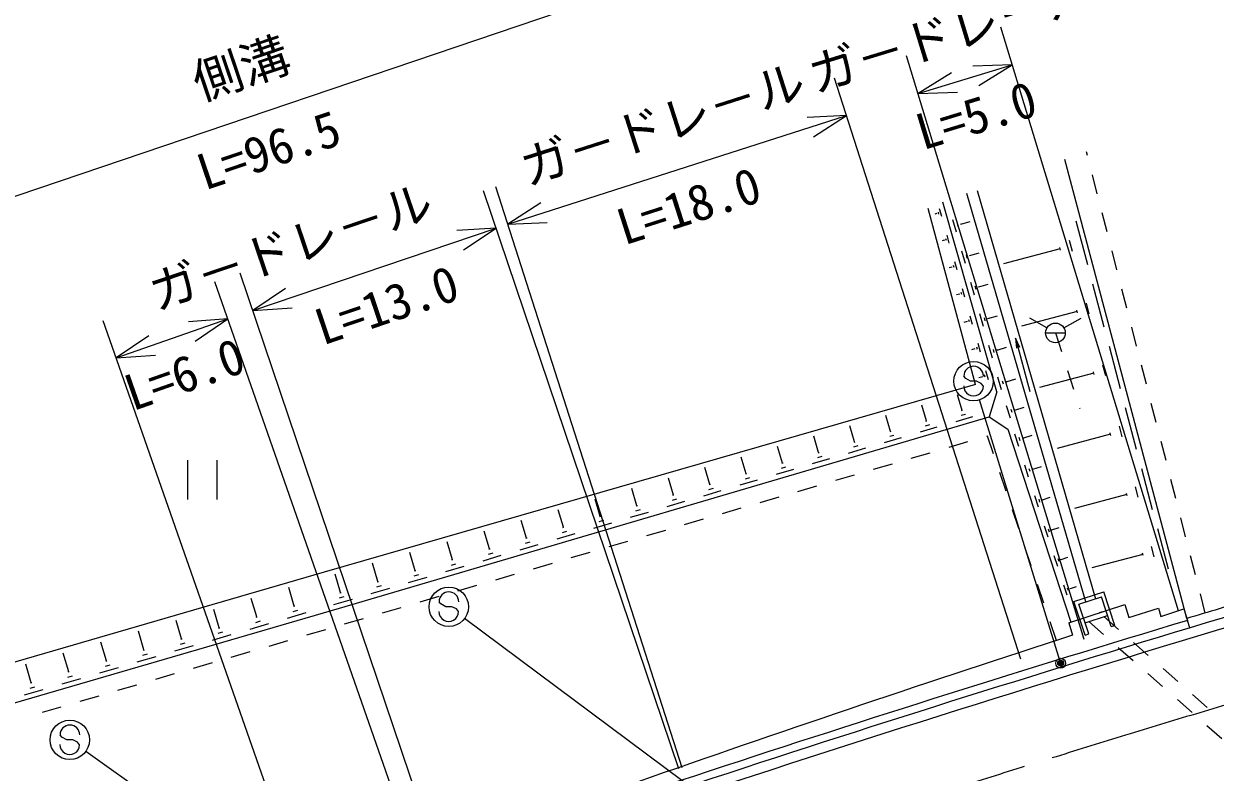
# Model space of a CAD drawing. Units: millimetres, scale not verified. Extents: x 40000 to 680000, y 20000 to 380000.
# Drawn here: x 176338 to 236872, y 300602 to 338630 of the extents above; entities that cross this region are included whole.
import ezdxf
from ezdxf.enums import TextEntityAlignment as Align

# ---------------------------------------------------------------- set-up
doc = ezdxf.new("R2010")
doc.units = ezdxf.units.MM
doc.header["$LTSCALE"] = 1000
doc.header["$PDMODE"] = 32
doc.header["$PDSIZE"] = 500
doc.linetypes.add('CHAIN', pattern=[18.5, 12, -1.5, 3.5, -1.5])
for name, color, linetype, lineweight in [('M-BGD', 7, 'Continuous', 25), ('M-BMK', 2, 'CHAIN', 13), ('M-STR-HTXT', 7, 'Continuous', 13), ('M-STR-STRC', 7, 'Continuous', 25)]:
    doc.layers.add(name, color=color, linetype=linetype, lineweight=lineweight)
doc.styles.add('@ＭＳ ゴシック', font='')
doc.styles.add('ＭＳ ゴシック', font='')
doc.styles.get('@ＭＳ ゴシック').set_extended_font_data('@MS Gothic')
doc.styles.get('ＭＳ ゴシック').set_extended_font_data('MS Gothic')

msp = doc.modelspace()

# ---------------------------------------------------------------- linework, layer by layer
at = {"layer": 'M-BGD'}
for p, q in [((235437, 308410), (229235, 331739)), ((230385, 331932), (230334, 332133)), ((230884, 329996), (230635, 330964)), ((230304, 309259), (224261, 330001)), ((224782, 330161), (230790, 309418)), ((225784, 319937), (223030, 329568)), ((224695, 320303), (222295, 329247)), ((222727, 328985), (222631, 328958)), ((222731, 328973), (222724, 328997)), ((222838, 328965), (222810, 329061)), ((222976, 328847), (222865, 329234)), ((231382, 328059), (231133, 329027)), ((223727, 328040), (223546, 328671)), ((223817, 328322), (223772, 328480)), ((223957, 328426), (223946, 328465)), ((223952, 328446), (224415, 328578)), ((230397, 326376), (229809, 328596)), ((223108, 327632), (222996, 327600)), ((223112, 327619), (223105, 327644)), ((223222, 327611), (223194, 327710)), ((223364, 327490), (223250, 327888)), ((229622, 327061), (229475, 327616)), ((224183, 326445), (224001, 327080)), ((224273, 326729), (224228, 326887)), ((224409, 326853), (224879, 326987)), ((228994, 327192), (226122, 326431)), ((229012, 327122), (228975, 327261)), ((231881, 326122), (231632, 327090)), ((223609, 326245), (223580, 326348)), ((223755, 326121), (223638, 326530)), ((224415, 326833), (224404, 326873)), ((223492, 326267), (223363, 326230)), ((223496, 326254), (223489, 326280)), ((224150, 324742), (224030, 325162)), ((224640, 324846), (224457, 325485)), ((224731, 325131), (224685, 325291)), ((224874, 325237), (224862, 325277)), ((224868, 325257), (225343, 325393)), ((231235, 323214), (230657, 325397)), ((232379, 324185), (232130, 325153)), ((223880, 324892), (223734, 324850)), ((223884, 324878), (223876, 324905)), ((224000, 324869), (223970, 324974)), ((225098, 323243), (224915, 323886)), ((229854, 324016), (227038, 323270)), ((229873, 323948), (229836, 324084)), ((230473, 323888), (230328, 324434)), ((224270, 323505), (224107, 323458)), ((224274, 323491), (224266, 323518)), ((224393, 323481), (224363, 323589)), ((224547, 323350), (224424, 323782)), ((225190, 323530), (225144, 323691)), ((225333, 323636), (225322, 323676)), ((225328, 323656), (225809, 323794)), ((228323, 323175), (227457, 323675)), ((229189, 323175), (230055, 323675)), ((228256, 322925), (229256, 322925)), ((228756, 322925), (229062, 321973)), ((232878, 322248), (232629, 323216)), ((224664, 322106), (224484, 322055)), ((224668, 322092), (224660, 322120)), ((224790, 322082), (224759, 322193)), ((224948, 321948), (224822, 322391)), ((225558, 321636), (225373, 322282)), ((225650, 321925), (225604, 322086)), ((225794, 322031), (225783, 322072)), ((225789, 322052), (226276, 322191)), ((226733, 322648), (227461, 319944)), ((226944, 322186), (226733, 322648)), ((226733, 322648), (226783, 322143)), ((232064, 320087), (231495, 322235)), ((225353, 320534), (225223, 320988)), ((230705, 320877), (227943, 320145)), ((229368, 321021), (229674, 320069)), ((230723, 320809), (230688, 320944)), ((231313, 320750), (231171, 321287)), ((233377, 320311), (233127, 321280)), ((224695, 320303), (191605, 310771)), ((225061, 320696), (224864, 320640)), ((225065, 320682), (225057, 320711)), ((225190, 320672), (225158, 320786)), ((226018, 320025), (225832, 320675)), ((226111, 320315), (226065, 320478)), ((226256, 320423), (226245, 320463)), ((226251, 320443), (226744, 320584)), ((224013, 318982), (223778, 319779)), ((225784, 319937), (225388, 318663)), ((222198, 318450), (221961, 319256)), ((226477, 318588), (226273, 319216)), ((226557, 318874), (226506, 319031)), ((226695, 318984), (226682, 319023)), ((226689, 319004), (227165, 319158)), ((229980, 319117), (229992, 319081)), ((232882, 316997), (232323, 319109)), ((233875, 318374), (233626, 319343)), ((192379, 308940), (225388, 318663)), ((220378, 317917), (220139, 318731)), ((222171, 318442), (222225, 318458)), ((223712, 318429), (224565, 318681)), ((223969, 318737), (224182, 318800)), ((223986, 318974), (224039, 318989)), ((225388, 318663), (226342, 318031)), ((218553, 317382), (218311, 318204)), ((220351, 317909), (220405, 317925)), ((221895, 317894), (222754, 318147)), ((222154, 318204), (222369, 318267)), ((226342, 318031), (229530, 308216)), ((231564, 317707), (231529, 317839)), ((232145, 317649), (232005, 318177)), ((216722, 316846), (216478, 317676)), ((218526, 317374), (218580, 317390)), ((220074, 317358), (220937, 317612)), ((220334, 317669), (220550, 317733)), ((224294, 317381), (223335, 317100)), ((225300, 317674), (225254, 317661)), ((225605, 316772), (225300, 317674)), ((226888, 317158), (226684, 317785)), ((226969, 317444), (226918, 317601)), ((227107, 317554), (227094, 317593)), ((227100, 317574), (227576, 317728)), ((231547, 317773), (228838, 317055)), ((234374, 316437), (234124, 317406)), ((213044, 315769), (212795, 316615)), ((214886, 316308), (214639, 317146)), ((216677, 316595), (216896, 316660)), ((216695, 316838), (216749, 316854)), ((218246, 316820), (219116, 317076)), ((218508, 317133), (218726, 317197)), ((222375, 316819), (221415, 316539)), ((184651, 316453), (184651, 314453)), ((186151, 316453), (186151, 314453)), ((211197, 315228), (210945, 316082)), ((214575, 315738), (215456, 315998)), ((214841, 316056), (215061, 316120)), ((214858, 316300), (214913, 316316)), ((216414, 316280), (217288, 316537)), ((220455, 316258), (219495, 315977)), ((227395, 315598), (227199, 316202)), ((227472, 315873), (227423, 316024)), ((227605, 315979), (227593, 316017)), ((227599, 315998), (228039, 316141)), ((233692, 313941), (233142, 316018)), ((209344, 314685), (209090, 315548)), ((212732, 315195), (213617, 315456)), ((212999, 315515), (213220, 315580)), ((213016, 315760), (213072, 315777)), ((218536, 315697), (217576, 315416)), ((226246, 314878), (225926, 315825)), ((234872, 314501), (234623, 315469)), ((207486, 314141), (207229, 315012)), ((210882, 314651), (211774, 314913)), ((211151, 314972), (211374, 315038)), ((211169, 315219), (211225, 315236)), ((216616, 315135), (215656, 314855)), ((232966, 314583), (232829, 315102)), ((205622, 313595), (205363, 314474)), ((209028, 314104), (209925, 314369)), ((209298, 314428), (209522, 314494)), ((209316, 314677), (209372, 314693)), ((214696, 314574), (213737, 314293)), ((227894, 314062), (227705, 314642)), ((227968, 314327), (227921, 314472)), ((228096, 314428), (228084, 314465)), ((228090, 314446), (228494, 314578)), ((232378, 314705), (229723, 314001)), ((232395, 314640), (232361, 314770)), ((203753, 313047), (203491, 313935)), ((205594, 313586), (205650, 313603)), ((207168, 313556), (208070, 313822)), ((207439, 313882), (207665, 313948)), ((207458, 314132), (207514, 314149)), ((212777, 314013), (211817, 313732)), ((226888, 312983), (226567, 313930)), ((201878, 312498), (201614, 313394)), ((203724, 313039), (203781, 313055)), ((205302, 313007), (206210, 313274)), ((205575, 313334), (205802, 313401)), ((210857, 313451), (209897, 313171)), ((228385, 312549), (228204, 313106)), ((228573, 312918), (228942, 313038)), ((235371, 312564), (235122, 313532)), ((199997, 311947), (199731, 312852)), ((201849, 312489), (201906, 312506)), ((203430, 312456), (204344, 312725)), ((203706, 312785), (203934, 312852)), ((208938, 312890), (207978, 312609)), ((228457, 312803), (228411, 312943)), ((228579, 312901), (228568, 312936)), ((234492, 310921), (233951, 312963)), ((196219, 310840), (195948, 311762)), ((198111, 311394), (197842, 312307)), ((199968, 311938), (200026, 311955)), ((201553, 311903), (202472, 312174)), ((201830, 312234), (202060, 312302)), ((205098, 311767), (204139, 311487)), ((207018, 312329), (206058, 312048)), ((227529, 311089), (227208, 312036)), ((233779, 311551), (233643, 312062)), ((194322, 310285), (194048, 311214)), ((198063, 311128), (198296, 311196)), ((198082, 311386), (198140, 311403)), ((199671, 311348), (200596, 311621)), ((199950, 311682), (200181, 311750)), ((203179, 311206), (202219, 310925)), ((228869, 311059), (228695, 311594)), ((228938, 311303), (228894, 311437)), ((229055, 311397), (229044, 311430)), ((229050, 311413), (229384, 311522)), ((233200, 311671), (230597, 310982)), ((233217, 311608), (233184, 311735)), ((235869, 310627), (235620, 311595)), ((191605, 310771), (149201, 298421)), ((192428, 309727), (192154, 310657)), ((196171, 310572), (196405, 310641)), ((196190, 310832), (196248, 310849)), ((197783, 310792), (198713, 311066)), ((201259, 310644), (200299, 310364)), ((190077, 309043), (189802, 309986)), ((193990, 309675), (194931, 309952)), ((194273, 310014), (194509, 310084)), ((194292, 310276), (194351, 310293)), ((195889, 310235), (196825, 310510)), ((199340, 310083), (198380, 309802)), ((228170, 309194), (227850, 310142)), ((229346, 309592), (229179, 310104)), ((229411, 309826), (229370, 309954)), ((229524, 309916), (229513, 309948)), ((229519, 309932), (229819, 310029)), ((188169, 308487), (187894, 309430)), ((192096, 309117), (193037, 309395)), ((192380, 309457), (192615, 309526)), ((192398, 309718), (192457, 309735)), ((197420, 309522), (196460, 309241)), ((229697, 309271), (231218, 309769)), ((229950, 309143), (231090, 309517)), ((231589, 307997), (231090, 309517)), ((231779, 308059), (231218, 309769)), ((236368, 308690), (236119, 309658)), ((143691, 294734), (192379, 308940)), ((186260, 307930), (185985, 308874)), ((190028, 308772), (190265, 308841)), ((190048, 309035), (190107, 309052)), ((195500, 308960), (194541, 308680)), ((229434, 308184), (232285, 309120)), ((230258, 307560), (229697, 309271)), ((230448, 307623), (229950, 309143)), ((230995, 308708), (231186, 308769)), ((232285, 309120), (232490, 308458)), ((232490, 308458), (233990, 308939)), ((233990, 308939), (234116, 308520)), ((234116, 308520), (235286, 308899)), ((235286, 308899), (235463, 308313)), ((184351, 307373), (184075, 308317)), ((187833, 307874), (188782, 308151)), ((188119, 308215), (188357, 308284)), ((188139, 308478), (188198, 308495)), ((189741, 308431), (190690, 308708)), ((193581, 308399), (192621, 308118)), ((228811, 307300), (228491, 308247)), ((229434, 308184), (229626, 307565)), ((230261, 308193), (231402, 308567)), ((230446, 308253), (231196, 307593)), ((231217, 308506), (231968, 307846)), ((235578, 307930), (235463, 308313)), ((182441, 306816), (182165, 307761)), ((185924, 307317), (186873, 307594)), ((186211, 307658), (186448, 307727)), ((186230, 307921), (186290, 307939)), ((191661, 307838), (190701, 307557)), ((230258, 307560), (230448, 307623)), ((231589, 307997), (231779, 308059)), ((180530, 306259), (180254, 307205)), ((184014, 306760), (184964, 307037)), ((184301, 307101), (184539, 307170)), ((184321, 307365), (184380, 307382)), ((189741, 307276), (188782, 306996)), ((231947, 306932), (232698, 306272)), ((232719, 307185), (233470, 306525)), ((178620, 305702), (178344, 306648)), ((182104, 306203), (183054, 306480)), ((182391, 306544), (182629, 306613)), ((182411, 306808), (182470, 306825)), ((187822, 306715), (186862, 306434)), ((176708, 305144), (176432, 306092)), ((178590, 305693), (178649, 305710)), ((180194, 305645), (181144, 305922)), ((180481, 305987), (180719, 306056)), ((180501, 306250), (180560, 306268)), ((185902, 306154), (184942, 305873)), ((234221, 305864), (234972, 305204)), ((176679, 305136), (176738, 305153)), ((178283, 305087), (179234, 305365)), ((178570, 305429), (178808, 305499)), ((183983, 305592), (183023, 305312)), ((233449, 305611), (234200, 304951)), ((176371, 304530), (177323, 304807)), ((176659, 304872), (176897, 304941)), ((182063, 305031), (181103, 304750)), ((235722, 304543), (236473, 303883)), ((178224, 303908), (177264, 303628)), ((180143, 304470), (179184, 304189)), ((234950, 304290), (235701, 303630)), ((236452, 302969), (237203, 302309))]:
    msp.add_line(p, q, dxfattribs=at)
msp.add_circle((228756, 322925), 500, dxfattribs=at)
for centre, radius, start, end in [((525366, -653621), 1004770, 106.57621, 106.77133), ((525366, -653621), 1004270, 106.57621, 109.67747), ((525366, -653621), 1003750, 106.57621, 110.21355), ((525366, -653621), 1004670, 106.77152, 109.67747), ((539630, -647275), 1003903, 107.98686, 110.56599)]:
    msp.add_arc(centre, radius, start, end, dxfattribs=at)
at = {"layer": 'M-BMK'}
msp.add_arc((525366, -653621), 1000000, 106.57621, 109.96959, dxfattribs=at)
at = {"layer": 'M-STR-HTXT'}
msp.add_line((140539, 317911), (235787, 350158), dxfattribs=at)
at = {"layer": 'M-STR-STRC'}
for p, q in [((235004, 308802), (225976, 338458)), ((230221, 307345), (221193, 337002)), ((221775, 335089), (226559, 336545)), ((223473, 336146), (221775, 335089)), ((226559, 336545), (224560, 336477)), ((224861, 335487), (226559, 336545)), ((226998, 306350), (217532, 335869)), ((221775, 335089), (223774, 335156)), ((200929, 328444), (218142, 333965)), ((218142, 333965), (216145, 333868)), ((216461, 332882), (218142, 333965)), ((209627, 300777), (199700, 330145)), ((209785, 300830), (200318, 330349)), ((202611, 329527), (200929, 328444)), ((187972, 324069), (200340, 328250)), ((200340, 328250), (198344, 328122)), ((198676, 327141), (200340, 328250)), ((200929, 328444), (202927, 328541)), ((197259, 296597), (187332, 325964)), ((196276, 296256), (186040, 325518)), ((189637, 325178), (187972, 324069)), ((187972, 324069), (189968, 324198)), ((190613, 294275), (180377, 323537)), ((181037, 321649), (186701, 323630)), ((186701, 323630), (184706, 323481)), ((185048, 322504), (186701, 323630)), ((182690, 322775), (181037, 321649)), ((181037, 321649), (183032, 321798)), ((224199, 320611), (224099, 320729)), ((224444, 320472), (224199, 320611)), ((224744, 320470), (224444, 320472)), ((224989, 320358), (224744, 320470)), ((225095, 320222), (224989, 320358)), ((228975, 306282), (224889, 319515)), ((197534, 309148), (197435, 309266)), ((197779, 309009), (197534, 309148)), ((198080, 309007), (197779, 309009)), ((198325, 308895), (198080, 309007)), ((198431, 308759), (198325, 308895)), ((209836, 300133), (198731, 308410)), ((178277, 302382), (178177, 302500)), ((178522, 302242), (178277, 302382)), ((178822, 302240), (178522, 302242)), ((179067, 302128), (178822, 302240)), ((179173, 301992), (179067, 302128)), ((190754, 293607), (179486, 301660))]:
    msp.add_line(p, q, dxfattribs=at)
for centre, radius in [((224594, 320471), 1000), ((197929, 309008), 1000), ((229019, 306138), 150), ((229019, 306138), 120), ((229019, 306138), 90), ((229019, 306138), 60), ((229019, 306138), 30), ((178672, 302241), 1000)]:
    msp.add_circle(centre, radius, dxfattribs=at)
for centre, start, end in [((224599, 320725), 359.55488, 179.55488), ((224595, 320225), 179.55488, 359.55488), ((197935, 309262), 359.55488, 179.55488), ((197931, 308763), 179.55488, 359.55488), ((178677, 302496), 359.55488, 179.55488), ((178673, 301996), 179.55488, 359.55488)]:
    msp.add_arc(centre, 500, start, end, dxfattribs=at)
msp.add_point((229019, 306138), dxfattribs=at)

# ---------------------------------------------------------------- texts
at = {"layer": 'M-STR-HTXT', "style": 'ＭＳ ゴシック'}
msp.add_text('側溝', height=1833, rotation=18.704, dxfattribs=at).set_placement((187843, 334982), align=Align.BOTTOM_CENTER)
at = {"layer": 'M-STR-HTXT', "style": '@ＭＳ ゴシック'}
msp.add_text('L=96.5', height=1833, rotation=18.704, dxfattribs=at).set_placement((188484, 333088), align=Align.TOP_CENTER)
at = {"layer": 'M-STR-STRC', "style": 'ＭＳ ゴシック'}
for rotation, p in [(16.931, (223876, 336773)), (17.781, (209230, 332157)), (18.677, (190357, 325931))]:
    msp.add_text('ガ－ドレ－ル', height=1833, rotation=rotation, dxfattribs=at).set_placement(p, align=Align.BOTTOM_CENTER)
at = {"layer": 'M-STR-STRC', "style": '@ＭＳ ゴシック'}
for s, rotation, p in [('L=5.0', 16.931, (224458, 334860)), ('L=18.0', 17.781, (209841, 330252)), ('L=13.0', 18.678, (194477, 325212)), ('L=6.0', 19.28, (184199, 321696))]:
    msp.add_text(s, height=1833, rotation=rotation, dxfattribs=at).set_placement(p, align=Align.TOP_CENTER)

doc.saveas('drawing.dxf')
